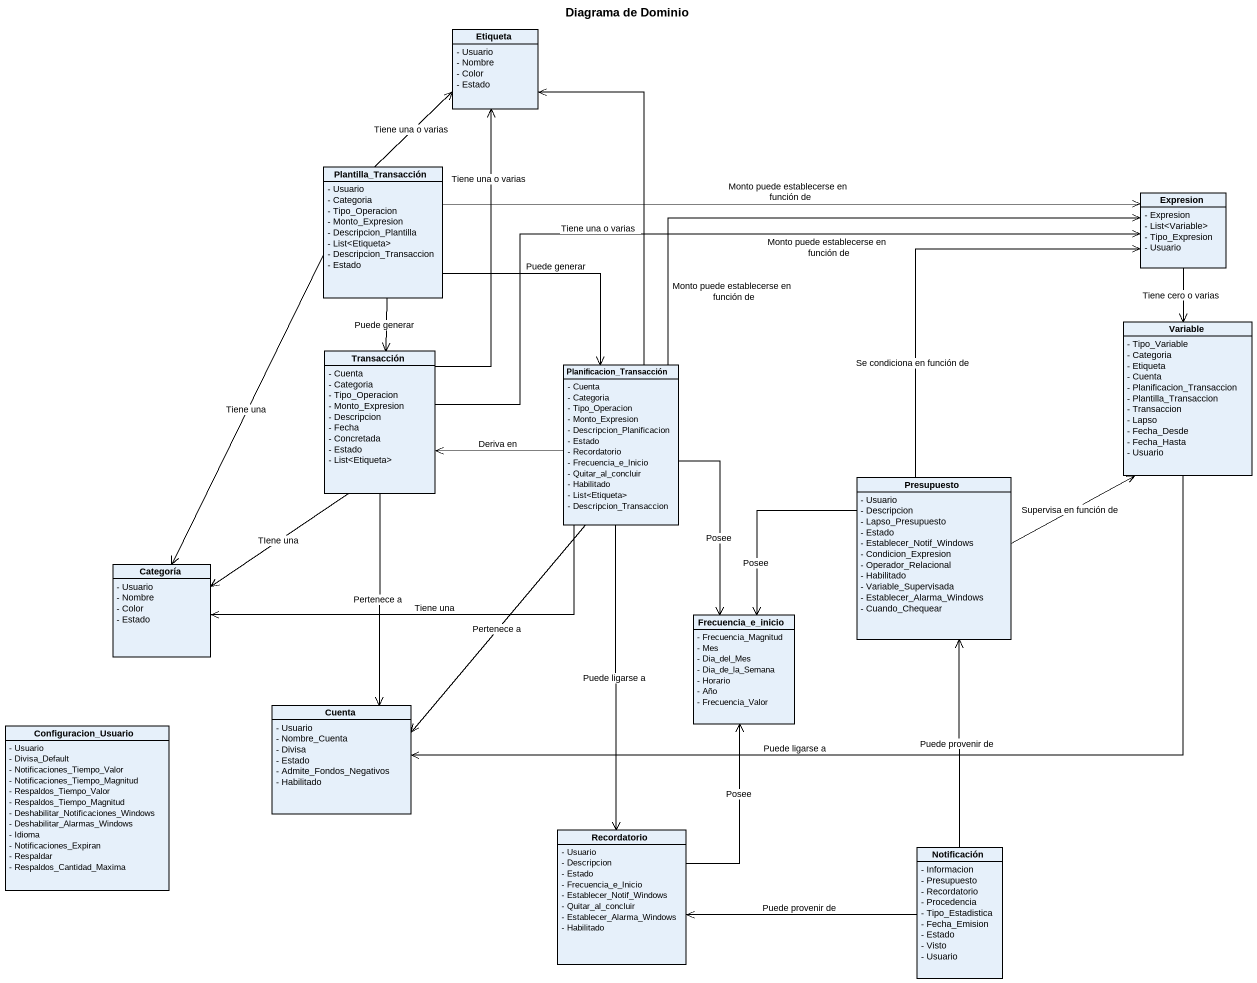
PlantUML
@startuml
title Diagrama de Dominio
hide circle
hide empty members
skinparam classAttributeIconSize 0
class Etiqueta {
  - Usuario
  - Nombre
  - Color
  - Estado
}
class Plantilla_Transacción {
  - Usuario
  - Categoria
  - Tipo_Operacion
  - Monto_Expresion
  - Descripcion_Plantilla
  - List<Etiqueta>
  - Descripcion_Transaccion
  - Estado
}
class Expresion {
  - Expresion
  - List<Variable>
  - Tipo_Expresion
  - Usuario
}
class Variable {
  - Tipo_Variable
  - Categoria
  - Etiqueta
  - Cuenta
  - Planificacion_Transaccion
  - Plantilla_Transaccion
  - Transaccion
  - Lapso
  - Fecha_Desde
  - Fecha_Hasta
  - Usuario
}
class Transacción {
  - Cuenta
  - Categoria
  - Tipo_Operacion
  - Monto_Expresion
  - Descripcion
  - Fecha
  - Concretada
  - Estado
  - List<Etiqueta>
}
class Planificacion_Transacción {
  - Cuenta
  - Categoria
  - Tipo_Operacion
  - Monto_Expresion
  - Descripcion_Planificacion
  - Estado
  - Recordatorio
  - Frecuencia_e_Inicio
  - Quitar_al_concluir
  - Habilitado
  - List<Etiqueta>
  - Descripcion_Transaccion
}
class Presupuesto {
  - Usuario
  - Descripcion
  - Lapso_Presupuesto
  - Estado
  - Establecer_Notif_Windows
  - Condicion_Expresion
  - Operador_Relacional
  - Habilitado
  - Variable_Supervisada
  - Establecer_Alarma_Windows
  - Cuando_Chequear
}
class Categoría {
  - Usuario
  - Nombre
  - Color
  - Estado
}
class Frecuencia_e_inicio {
  - Frecuencia_Magnitud
  - Mes
  - Dia_del_Mes
  - Dia_de_la_Semana
  - Horario
  - Año
  - Frecuencia_Valor
}
class Cuenta {
  - Usuario
  - Nombre_Cuenta
  - Divisa
  - Estado
  - Admite_Fondos_Negativos
  - Habilitado
}
class Configuracion_Usuario {
  - Usuario
  - Divisa_Default
  - Notificaciones_Tiempo_Valor
  - Notificaciones_Tiempo_Magnitud
  - Respaldos_Tiempo_Valor
  - Respaldos_Tiempo_Magnitud
  - Deshabilitar_Notificaciones_Windows
  - Deshabilitar_Alarmas_Windows
  - Idioma
  - Notificaciones_Expiran
  - Respaldar
  - Respaldos_Cantidad_Maxima
}
class Recordatorio {
  - Usuario
  - Descripcion
  - Estado
  - Frecuencia_e_Inicio
  - Establecer_Notif_Windows
  - Quitar_al_concluir
  - Establecer_Alarma_Windows
  - Habilitado
}
class Notificación {
  - Informacion
  - Presupuesto
  - Recordatorio
  - Procedencia
  - Tipo_Estadistica
  - Fecha_Emision
  - Estado
  - Visto
  - Usuario
}
Plantilla_Transacción -up-> Etiqueta : Tiene una o varias
Plantilla_Transacción -right-> Expresion : Monto puede establecerse en función de
Plantilla_Transacción --> Transacción : Puede generar
Plantilla_Transacción --> Planificacion_Transacción : Puede generar
Plantilla_Transacción --> Categoría : Tiene una
Expresion --> Variable : Tiene cero o varias
Variable -left-> Cuenta : Puede ligarse a
Transacción -up-> Etiqueta : Tiene una o varias
Transacción -right-> Expresion : Monto puede establecerse en función de
Transacción --> Categoría : TIene una
Transacción --> Cuenta : Pertenece a
Planificacion_Transacción -up-> Etiqueta : Tiene una o varias
Planificacion_Transacción -right-> Expresion : Monto puede establecerse en función de
Planificacion_Transacción -left-> Transacción : Deriva en
Planificacion_Transacción -left-> Categoría : Tiene una
Planificacion_Transacción --> Frecuencia_e_inicio : Posee
Planificacion_Transacción --> Cuenta : Pertenece a
Presupuesto -up-> Expresion : Se condiciona en función de
Presupuesto -up-> Variable : Supervisa en función de
Presupuesto -left-> Frecuencia_e_inicio : Posee
Recordatorio <-up- Planificacion_Transacción : Puede ligarse a
Recordatorio -up-> Frecuencia_e_inicio : Posee
Notificación -up-> Presupuesto : Puede provenir de
Notificación -left-> Recordatorio : Puede provenir de
@enduml
